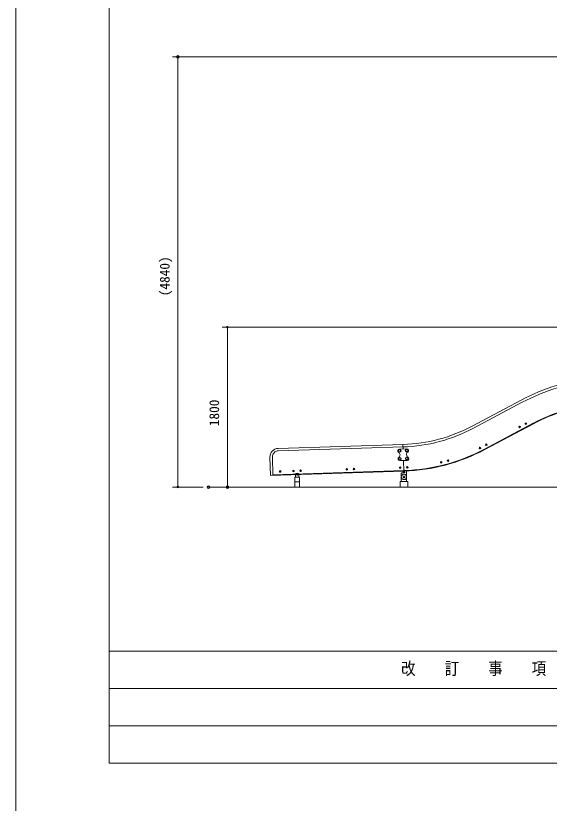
# Model space of a CAD drawing. Units: millimetres on the paper, scale 1:60. Extents: x 0 to 420, y -297 to 594.
# Drawn here: x 0 to 100, y 7.5 to 155.2 of the extents above; entities that cross this region are included whole.
import ezdxf
from ezdxf.enums import TextEntityAlignment as Align

# ---------------------------------------------------------------- set-up
doc = ezdxf.new("R2010")
doc.units = ezdxf.units.MM
doc.header["$PDMODE"] = 32
doc.header["$PDSIZE"] = 0.5
doc.linetypes.add('USER1', pattern=[19.05, 12.7, -6.35])
doc.layers.add('DEFPOINTS_3', color=7, linetype='Continuous', lineweight=9)
doc.layers.add('LY_1', color=7, linetype='Continuous', lineweight=9)
doc.styles.add('ＭＳ ゴシック', font='')
doc.styles.get('ＭＳ ゴシック').set_extended_font_data('MS Gothic')

# ---------------------------------------------------------------- blocks, each defined once
blk = doc.blocks.new('-000-_DOTSMALL')
at = {"color": 7, "linetype": 'Continuous', "lineweight": 9}
blk.add_circle((0, 0), 0.0625, dxfattribs=at)
blk.add_circle((0, 0), 0.0625, dxfattribs=at)

msp = doc.modelspace()

# ---------------------------------------------------------------- linework, layer by layer
at = {"layer": 'DEFPOINTS_3'}
msp.add_line((0, 297), (0, 0), dxfattribs=at)
at = {"layer": 'LY_1'}
for p, q in [((17.5, 282), (17.5, 15)), ((94.735, 83.096), (85.592, 78.235)), ((94.948, 82.696), (85.805, 77.835)), ((97.035, 78.77), (87.893, 73.909)), ((97.082, 78.682), (87.94, 73.82)), ((95.586, 78.716), (95.584, 78.659)), ((95.633, 78.628), (95.584, 78.659)), ((95.586, 78.716), (95.637, 78.743)), ((95.633, 78.628), (95.683, 78.655)), ((95.686, 78.713), (95.637, 78.743)), ((95.686, 78.713), (95.683, 78.655)), ((94.408, 78.09), (94.406, 78.033)), ((94.455, 78.002), (94.406, 78.033)), ((94.408, 78.09), (94.459, 78.118)), ((94.455, 78.002), (94.506, 78.029)), ((94.508, 78.087), (94.459, 78.118)), ((94.508, 78.087), (94.506, 78.029)), ((49.201, 74.042), (72.597, 74.777)), ((49.216, 73.589), (72.611, 74.324)), ((71.956, 73.923), (73.289, 73.965)), ((72.597, 74.777), (72.623, 73.944)), ((86.981, 74.141), (86.979, 74.084)), ((87.028, 74.053), (86.979, 74.084)), ((86.981, 74.141), (87.032, 74.169)), ((87.028, 74.053), (87.079, 74.08)), ((87.081, 74.138), (87.032, 74.169)), ((87.081, 74.138), (87.079, 74.08)), ((88.159, 74.767), (88.157, 74.71)), ((88.206, 74.679), (88.157, 74.71)), ((88.159, 74.767), (88.21, 74.794)), ((88.206, 74.679), (88.256, 74.706)), ((88.259, 74.764), (88.21, 74.794)), ((88.259, 74.764), (88.256, 74.706)), ((47.659, 72.399), (47.766, 68.994)), ((48.112, 72.414), (48.219, 69.009)), ((72.024, 71.758), (73.357, 71.8)), ((72.691, 71.779), (72.754, 69.78)), ((79.718, 71.458), (79.703, 71.402)), ((79.744, 71.361), (79.703, 71.402)), ((79.718, 71.458), (79.774, 71.473)), ((79.744, 71.361), (79.799, 71.376)), ((79.814, 71.432), (79.774, 71.473)), ((79.814, 71.432), (79.799, 71.376)), ((81.006, 71.801), (80.991, 71.745)), ((81.032, 71.704), (80.991, 71.745)), ((81.006, 71.801), (81.062, 71.816)), ((81.032, 71.704), (81.088, 71.719)), ((81.103, 71.775), (81.062, 71.816)), ((81.103, 71.775), (81.088, 71.719)), ((47.766, 68.994), (72.754, 69.78)), ((48.216, 69.109), (72.75, 69.88)), ((49.509, 69.771), (49.574, 69.812)), ((49.509, 69.771), (49.511, 69.694)), ((49.511, 69.694), (49.579, 69.658)), ((49.574, 69.812), (49.642, 69.776)), ((49.579, 69.658), (49.645, 69.699)), ((49.642, 69.776), (49.645, 69.699)), ((52.045, 69.863), (52.018, 69.812)), ((52.048, 69.763), (52.018, 69.812)), ((52.045, 69.863), (52.103, 69.864)), ((52.048, 69.763), (52.106, 69.764)), ((52.133, 69.815), (52.103, 69.864)), ((52.133, 69.815), (52.106, 69.764)), ((53.378, 69.905), (53.351, 69.854)), ((53.381, 69.805), (53.351, 69.854)), ((53.378, 69.905), (53.436, 69.906)), ((53.381, 69.805), (53.439, 69.806)), ((53.466, 69.857), (53.436, 69.906)), ((53.466, 69.857), (53.439, 69.806)), ((62.04, 70.177), (62.013, 70.126)), ((62.043, 70.077), (62.013, 70.126)), ((62.04, 70.177), (62.098, 70.179)), ((62.043, 70.077), (62.101, 70.079)), ((62.128, 70.129), (62.098, 70.179)), ((62.128, 70.129), (62.101, 70.079)), ((63.373, 70.219), (63.346, 70.168)), ((63.376, 70.119), (63.346, 70.168)), ((63.373, 70.219), (63.431, 70.22)), ((63.376, 70.119), (63.434, 70.12)), ((63.461, 70.171), (63.431, 70.22)), ((63.461, 70.171), (63.434, 70.12)), ((72.035, 70.491), (72.008, 70.44)), ((72.039, 70.391), (72.008, 70.44)), ((72.035, 70.491), (72.093, 70.493)), ((72.039, 70.391), (72.096, 70.393)), ((72.124, 70.444), (72.093, 70.493)), ((72.124, 70.444), (72.096, 70.393)), ((72.914, 69.451), (72.431, 69.436)), ((72.614, 69.442), (72.604, 69.775)), ((72.764, 69.447), (72.754, 69.78)), ((72.914, 69.451), (72.904, 69.785)), ((73.287, 68.713), (73.253, 69.799)), ((73.368, 70.533), (73.341, 70.482)), ((73.371, 70.433), (73.341, 70.482)), ((73.368, 70.533), (73.426, 70.535)), ((73.371, 70.433), (73.429, 70.435)), ((73.456, 70.485), (73.426, 70.535)), ((73.456, 70.485), (73.429, 70.435)), ((53.181, 68.627), (52.348, 68.627)), ((52.348, 68.627), (52.348, 66.788)), ((52.473, 69.127), (52.473, 68.627)), ((53.056, 69.127), (53.056, 68.627)), ((53.181, 66.788), (53.181, 68.627)), ((72.288, 68.681), (72.27, 69.264)), ((72.288, 68.697), (72.288, 67.855)), ((73.288, 68.697), (73.288, 67.855)), ((36.127, 66.788), (199.216, 66.788)), ((72.045, 67.855), (72.045, 66.788)), ((72.045, 67.855), (73.53, 67.855)), ((73.53, 67.855), (73.53, 66.788)), ((17.5, 36), (402.5, 36)), ((17.5, 15), (402.5, 15))]:
    msp.add_line(p, q, dxfattribs=at)
at = {"layer": 'LY_1', "lineweight": 18}
for p, q in [((160.571, 147.447), (29.395, 147.447)), ((30.395, 66.788), (30.395, 147.447)), ((138.888, 96.788), (38.671, 96.788)), ((39.671, 96.788), (39.671, 66.788)), ((35.127, 66.788), (29.395, 66.788)), ((17.5, 29), (159, 29)), ((17.5, 22), (159, 22))]:
    msp.add_line(p, q, dxfattribs=at)
at = {"layer": 'LY_1', "linetype": 'USER1', "lineweight": 18}
msp.add_line((52.348, 67.793), (53.181, 67.793), dxfattribs=at)
at = {"layer": 'LY_1'}
for centre, radius in [((95.635, 78.686), 0.15), ((95.635, 78.686), 0.0577), ((94.457, 78.06), 0.15), ((94.457, 78.06), 0.0577), ((71.967, 73.59), 0.271), ((73.3, 73.632), 0.271), ((87.03, 74.111), 0.15), ((87.03, 74.111), 0.0577), ((88.208, 74.737), 0.15), ((88.208, 74.737), 0.0577), ((71.967, 73.59), 0.188), ((73.347, 72.133), 0.271), ((73.3, 73.632), 0.188), ((72.014, 72.091), 0.271), ((72.014, 72.091), 0.188), ((73.347, 72.133), 0.188), ((79.759, 71.417), 0.15), ((79.759, 71.417), 0.0577), ((81.047, 71.76), 0.15), ((81.047, 71.76), 0.0577), ((49.577, 69.735), 0.175), ((52.076, 69.814), 0.15), ((52.076, 69.814), 0.0577), ((53.408, 69.855), 0.15), ((53.408, 69.855), 0.0577), ((62.071, 70.128), 0.15), ((62.071, 70.128), 0.0577), ((63.403, 70.17), 0.15), ((63.403, 70.17), 0.0577), ((72.066, 70.442), 0.15), ((72.066, 70.442), 0.0577), ((73.398, 70.484), 0.15), ((73.398, 70.484), 0.0577), ((52.764, 69.127), 0.1)]:
    msp.add_circle(centre, radius, dxfattribs=at)
at = {"layer": 'LY_1', "linetype": 'USER1', "lineweight": 18}
for centre, radius in [((49.577, 69.735), 0.104), ((72.788, 68.697), 0.158)]:
    msp.add_circle(centre, radius, dxfattribs=at)
at = {"layer": 'LY_1', "lineweight": 18}
msp.add_circle((49.577, 69.735), 0.0917, dxfattribs=at)
at = {"layer": 'LY_1'}
for centre, radius, start, end in [((112.106, 50.427), 37, 95.66836, 118), ((112.106, 50.427), 36.547, 95.66836, 118), ((112.106, 50.427), 32.1, 95.66836, 118), ((112.106, 50.427), 32, 95.66836, 118), ((71.665, 104.429), 29.667, 271.8, 298), ((71.665, 104.429), 30.12, 271.8, 298), ((49.251, 72.449), 1.593, 91.8, 181.8), ((71.967, 73.59), 0.333, 91.8, 236.7032), ((71.665, 104.429), 34.567, 271.8, 298), ((73.3, 73.632), 0.333, 306.8968, 91.8), ((49.251, 72.449), 1.14, 91.8, 181.8), ((71.464, 72.824), 0.583, 306.8968, 56.7032), ((71.665, 104.429), 34.667, 271.8, 298), ((73.85, 72.899), 0.583, 126.8968, 236.7032), ((73.347, 72.133), 0.333, 271.8, 56.7032), ((72.014, 72.091), 0.333, 126.8968, 271.8), ((52.764, 69.127), 0.292, 0, 180), ((72.436, 69.27), 0.167, 91.8, 181.8), ((72.788, 68.697), 0.5, 181.8, 180)]:
    msp.add_arc(centre, radius, start, end, dxfattribs=at)
for p in [(30.395, 147.447), (36.127, 66.788), (36.127, 66.788), (39.671, 66.788)]:
    msp.add_point(p, dxfattribs=at)

# ---------------------------------------------------------------- block references
at = {"layer": 'LY_1', "xscale": 2.32, "yscale": 2.32}
for p, rotation in [((30.395, 147.447), 90), ((39.671, 96.788), 90), ((30.395, 66.788), 270), ((39.671, 66.788), 270)]:
    msp.add_blockref('-000-_DOTSMALL', p, dxfattribs=dict(at, rotation=rotation))

# ---------------------------------------------------------------- texts
at = {"layer": 'LY_1', "style": 'ＭＳ ゴシック'}
for s, p in [('(4840)', (29.395, 102.58)), ('1800', (38.671, 78.209))]:
    msp.add_text(s, height=1.833, rotation=90, dxfattribs=at).set_placement(p, align=Align.BOTTOM_LEFT)
at = {"layer": 'LY_1', "style": 'ＭＳ ゴシック', "width": 0.85}
msp.add_text('改\u3000\u3000訂\u3000\u3000事\u3000\u3000項', height=2.346, dxfattribs=at).set_placement((72.25, 30.9), align=Align.BOTTOM_LEFT)

doc.saveas('drawing.dxf')
